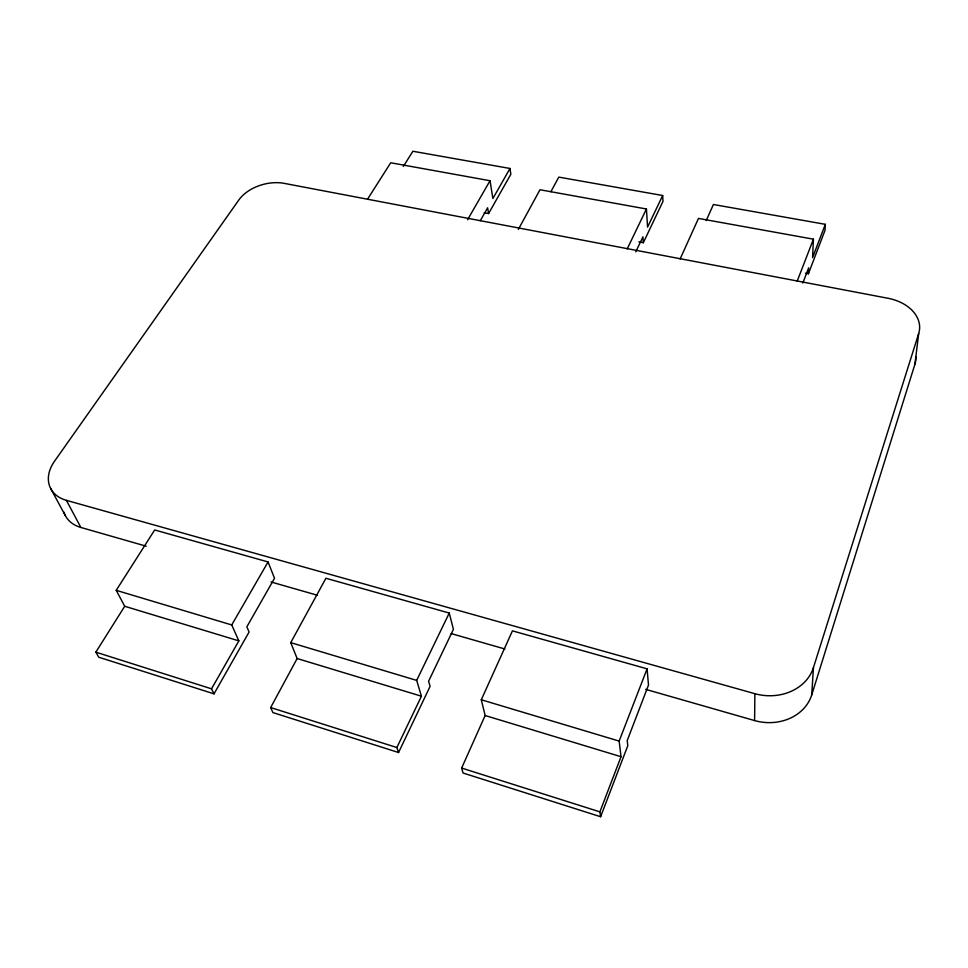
<?xml version="1.0" encoding="UTF-8"?>
<svg xmlns="http://www.w3.org/2000/svg" width="968" height="968" viewBox="0 0 968 968"><rect width="100%" height="100%" fill="white"/><g stroke="black" fill="none" stroke-linecap="round" stroke-linejoin="round"><path stroke-width="1.45" d="M645.704 689.361L754.604 720.567L754.883 693.693A47.021 39.748 6.5 0 0 813.459 667.557L918.68 333.561A40.753 28.858 3.3 0 0 887.958 298.265L284.217 183.363A34.691 22.494 -15.4 0 0 238.818 200.013L54.474 461.288A40.595 28.665 -24.7 0 0 66.405 500.347L80.876 527.463L146.216 546.194M805.449 273.242L808.401 273.799L808.655 267.833L802.835 283.043M680.129 258.964L698.485 218.405L813.423 239.181L812.575 257.609L825.329 224.334L713.404 204.502L706.204 220.571M825.329 224.334L825.014 230.323L808.401 273.799M754.604 720.567A45.883 39.24 7.5 0 0 811.729 694.903L813.459 667.557M811.729 694.903L914.941 364.162L918.68 333.561M600.62 816.738L599.894 811.862L621.033 756.71L619.145 741.089L647.084 668.84L512.435 630.858L481.29 699.767L485.149 715.521L461.639 768.06L463.031 773.009L600.62 816.738L627.784 745.699L627.203 740.617L648.5 685.054L647.084 668.84M797.16 281.24L813.423 239.181M638.868 241.867L643.321 242.714L662.971 201.417L662.669 195.512L558.79 177.108L550.901 191.737M398.562 752.511L396.88 747.538L421.431 696.21L416.676 680.395L449.249 613.046L325.926 578.259L290.739 642.643L297.14 658.53L270.665 707.56L272.891 712.569L398.562 752.511L430.094 686.348L428.606 681.206L453.411 629.357L449.249 613.046M635.782 251.813L642.933 236.833L643.321 242.714M662.669 195.512L647.568 227.129L646.442 208.991L539.987 189.752L518.328 229.44M627.191 248.885L646.442 208.991M214.013 693.85L249.091 632.007L246.84 626.84L274.501 578.271L268.063 561.948L154.686 529.968L116.22 590.323L124.715 606.27L238.854 640.864L211.532 688.829L214.013 693.85L98.772 657.224L95.832 652.166L124.715 606.27M484.181 212.742L488.586 213.565L510.838 174.264L509.991 168.468L412.888 151.262L403.341 166.46M480.285 220.728L487.642 207.793L488.586 213.565M509.991 168.468L492.881 198.549L490.038 180.726L390.721 162.769L367.489 199.275M467.568 219.76L490.038 180.726M238.854 640.864L231.727 624.953L268.063 561.948M66.405 500.347L754.883 693.693M271.088 581.986L317.552 595.296M451.136 633.592L504.86 648.984M116.22 590.323L231.727 624.953M290.739 642.643L416.676 680.395M481.29 699.767L619.145 741.089M297.14 658.53L421.431 696.21M485.149 715.521L621.033 756.71M95.832 652.166L211.532 688.829M270.665 707.56L396.88 747.538M461.639 768.06L599.894 811.862M50.651 488.441L65.34 515.593M915.861 356.672A39.894 28.713 3.8 0 1 914.941 364.162M80.876 527.463A39.736 28.52 -25.2 0 1 63.936 512.108"/></g></svg>
